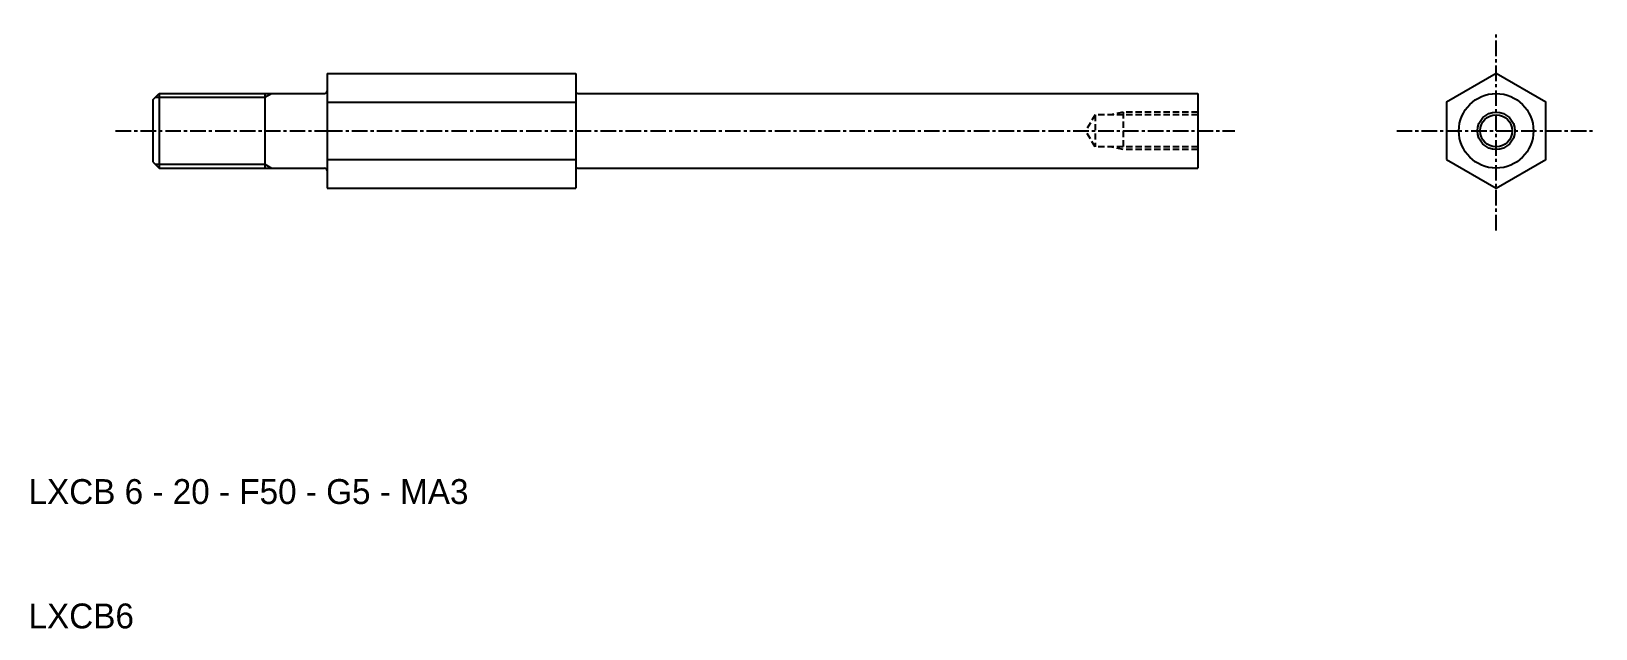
# Model space of a CAD drawing. Extents: x 55 to 180, y -7 to 41.
import ezdxf

# ---------------------------------------------------------------- set-up
doc = ezdxf.new("R2010")
doc.units = 0
doc.linetypes.add('CENTER', pattern=[2, 1.25, -0.25, 0.25, -0.25])
doc.linetypes.add('DASHED', pattern=[0.75, 0.5, -0.25])
doc.layers.get('0').update_dxf_attribs({"linetype": 'CONTINUOUS'})
doc.layers.add('CENTER', color=1, linetype='CENTER')

msp = doc.modelspace()

# ---------------------------------------------------------------- linework, layer by layer
for p, q in [((78.37, 37.73), (78.37, 28.49)), ((98.37, 37.73), (98.37, 28.49)), ((64.37, 35.61), (64.87, 36.11)), ((64.37, 35.61), (64.37, 30.61)), ((64.87, 36.11), (78.17, 36.11)), ((64.87, 36.11), (64.87, 30.11)), ((73.37, 36.11), (73.37, 30.11)), ((98.57, 36.11), (148.37, 36.11)), ((148.37, 36.11), (148.37, 30.11)), ((64.37, 30.61), (64.87, 30.11)), ((64.87, 30.11), (78.17, 30.11)), ((98.57, 30.11), (148.37, 30.11))]:
    msp.add_line(p, q)
at = {"color": 7, "linetype": 'CONTINUOUS'}
for p, q in [((78.37, 37.73), (98.37, 37.73)), ((78.37, 35.42), (98.37, 35.42)), ((78.37, 30.8), (98.37, 30.8)), ((78.37, 28.49), (98.37, 28.49))]:
    msp.add_line(p, q, dxfattribs=at)
at = {"color": 3}
for p, q in [((64.57, 35.81), (73.37, 35.81)), ((73.37, 35.81), (73.9, 36.11)), ((64.57, 30.42), (73.37, 30.42)), ((73.37, 30.42), (73.9, 30.11))]:
    msp.add_line(p, q, dxfattribs=at)
at = {"color": 3, "linetype": 'DASHED'}
for p, q in [((140.12, 34.4), (139.37, 33.11)), ((148.37, 34.4), (140.12, 34.4)), ((140.12, 34.4), (140.12, 31.83)), ((142.37, 34.61), (141.37, 34.4)), ((148.37, 34.61), (142.37, 34.61)), ((142.37, 34.61), (142.37, 31.61)), ((140.12, 31.83), (139.37, 33.11)), ((148.37, 31.83), (140.12, 31.83)), ((142.37, 31.61), (141.37, 31.83)), ((148.37, 31.61), (142.37, 31.61))]:
    msp.add_line(p, q, dxfattribs=at)
at = {"color": 7, "linetype": 'CONTINUOUS'}
msp.add_lwpolyline([(168.37, 30.8), (172.37, 28.49), (176.37, 30.8), (176.37, 35.42), (172.37, 37.73), (168.37, 35.42)], close=True, dxfattribs=at)
for radius in [3, 1.29]:
    msp.add_circle((172.37, 33.11), radius, dxfattribs=at)
at = {"color": 3, "linetype": 'CONTINUOUS'}
msp.add_circle((172.37, 33.11), 1.5, dxfattribs=at)
for centre, start, end in [((78.17, 36.31), 270, 0), ((98.57, 36.31), 180, 270), ((78.17, 29.91), 0, 90), ((98.57, 29.91), 90, 180)]:
    msp.add_arc(centre, 0.2, start, end)
at = {"layer": 'CENTER', "color": 1, "linetype": 'CENTER'}
for p, q in [((172.37, 25.11), (172.37, 41.11)), ((61.37, 33.11), (78.37, 33.11)), ((78.37, 33.11), (151.37, 33.11)), ((164.37, 33.11), (180.37, 33.11))]:
    msp.add_line(p, q, dxfattribs=at)

# ---------------------------------------------------------------- texts
at = {"color": 7, "linetype": 'CONTINUOUS'}
for s, p in [('LXCB 6 - 20 - F50 - G5 - MA3', (54.37, 3.11)), ('LXCB6', (54.37, -6.89))]:
    msp.add_text(s, height=2, dxfattribs=at).set_placement(p)

doc.saveas('drawing.dxf')
